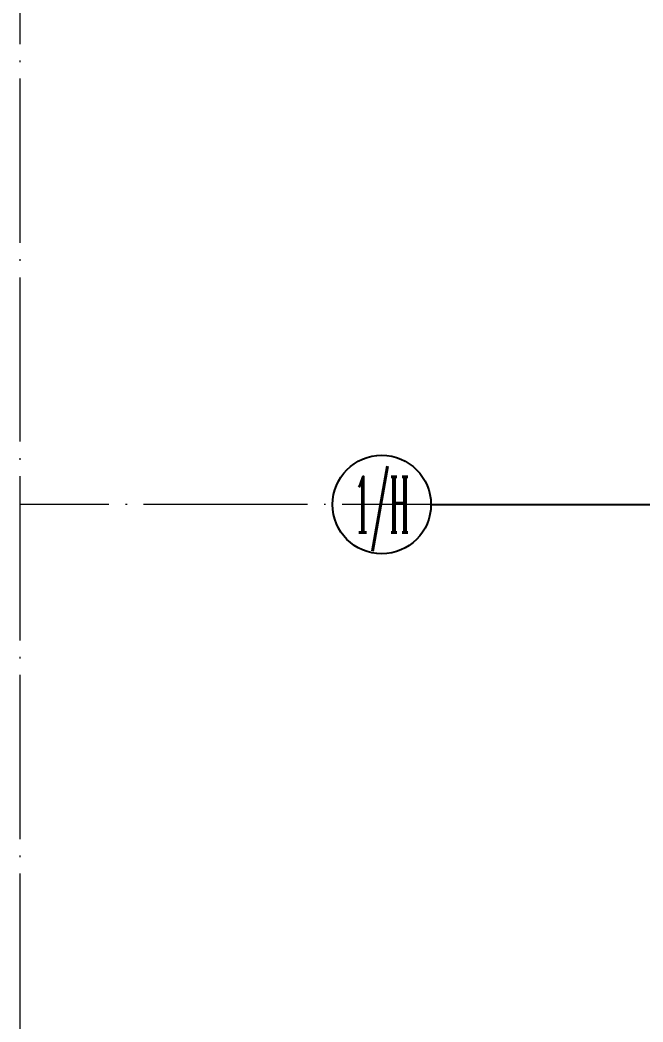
# Model space of a CAD drawing. Extents: x 1417642 to 3570900, y 124798 to 1191112.
# Drawn here: x 1501403 to 1508993, y 184533 to 196733 of the extents above; entities that cross this region are included whole.
import ezdxf
from ezdxf.enums import TextEntityAlignment as Align

# ---------------------------------------------------------------- set-up
doc = ezdxf.new("R2010")
doc.units = 0
doc.header["$LTSCALE"] = 1000
doc.header["$MEASUREMENT"] = 0
doc.linetypes.add('DOTE', pattern=[2.42, 2, -0.2, 0.02, -0.2])
for name, color, linetype in [('AXIS', 3, 'CONTINUOUS'), ('AXIS_TEXT', 7, 'CONTINUOUS'), ('DOTE', 1, 'DOTE'), ('屋面轮廓', 101, 'CONTINUOUS')]:
    doc.layers.add(name, color=color, linetype=linetype)
doc.styles.add('_TCH_AXIS', font='COMPLEX', dxfattribs={"bigfont": 'GBCBIG'})

msp = doc.modelspace()

# ---------------------------------------------------------------- linework, layer by layer
at = {"layer": 'AXIS'}
msp.add_circle((1505810.2, 190832.9), 600, dxfattribs=at)
at = {"layer": 'DOTE', "lineweight": 0}
msp.add_line((1501403.1, 131099.3), (1501403.1, 242558.6), dxfattribs=at)
msp.add_lwpolyline([(1596866.6, 190832.7), (1501403.1, 190832.7)], dxfattribs=at)
at = {"layer": '屋面轮廓'}
msp.add_line((1506410.2, 190832.8), (1511969.5, 190832.8), dxfattribs=at)

# ---------------------------------------------------------------- texts
at = {"layer": 'AXIS_TEXT', "style": '_TCH_AXIS', "width": 0.368421}
msp.add_text('1/H', height=678.82, dxfattribs=at).set_placement((1505470.8, 190493.5), (1506149.6, 190493.5), align=Align.FIT)

doc.saveas('drawing.dxf')
